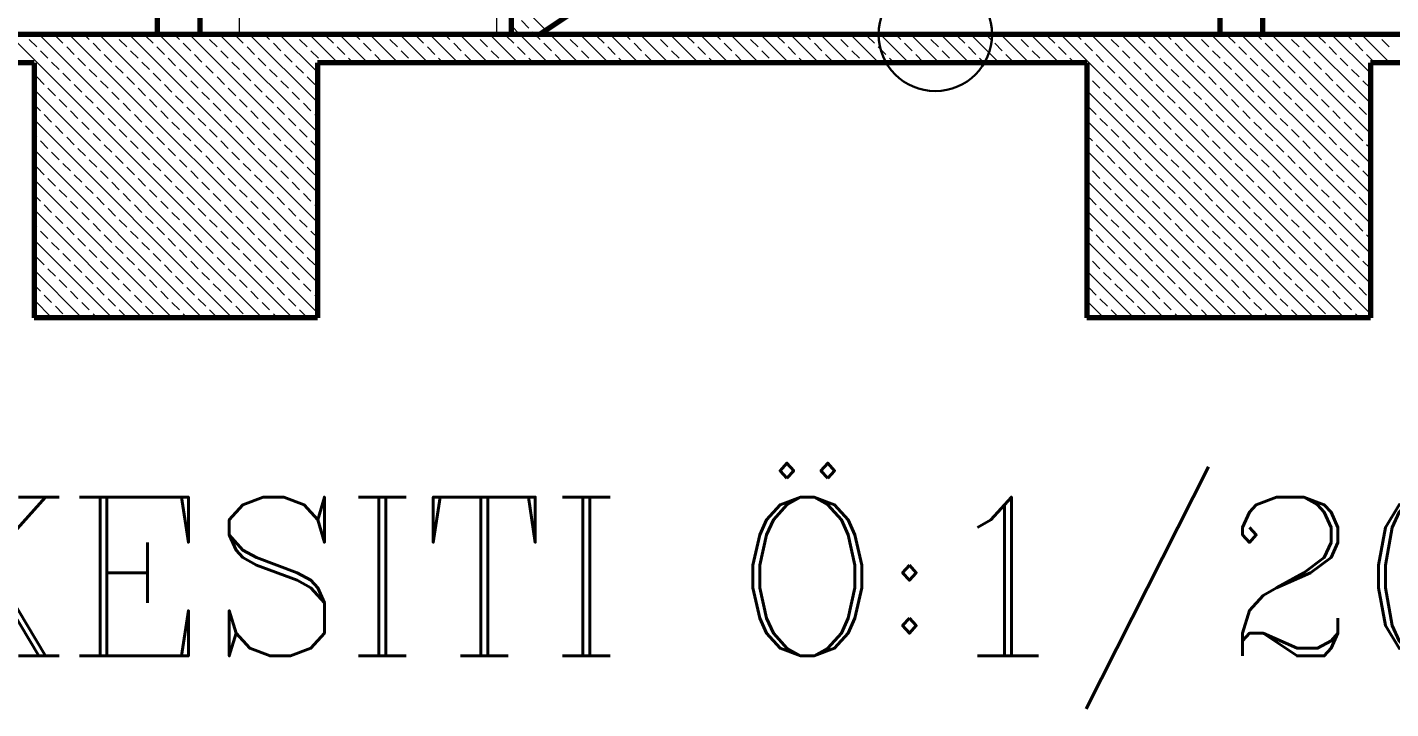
# Model space of a CAD drawing. Header units: millimetres. Extents: x 35860 to 71103, y -11298 to -8385.
# Drawn here: x 39346.7 to 39467, y -9755 to -9694.9 of the extents above; entities that cross this region are included whole.
import ezdxf
from ezdxf.enums import TextEntityAlignment as Align

# ---------------------------------------------------------------- set-up
doc = ezdxf.new("R2010")
doc.units = ezdxf.units.MM
doc.header["$MEASUREMENT"] = 0
doc.layers.get('0').update_dxf_attribs({"lineweight": 15})
for name, color, linetype, lineweight in [('02', 2, 'Continuous', 20), ('03_Yazı', 1, 'Continuous', 30), ('07', 3, 'Continuous', 70)]:
    doc.layers.add(name, color=color, linetype=linetype, lineweight=lineweight)
doc.styles.add('C', font='')
doc.styles.add('ROMANC', font='romanc', dxfattribs={"height": 0.11})
doc.styles.get('C').set_extended_font_data('Courier New Tur')

# ---------------------------------------------------------------- blocks, each defined once
blk = doc.blocks.new('DET_NO')
at = {"layer": '03_Yazı'}
blk.add_circle((0, 0), 20, dxfattribs=at)
at = {"layer": '03_Yazı', "style": 'C'}
blk.add_attdef('DET-1', text='', height=12.5, dxfattribs=at).set_placement((-30, 0), align=Align.MIDDLE_RIGHT)

msp = doc.modelspace()

# ---------------------------------------------------------------- linework, layer by layer
for p, q in [((39392.45, -9695.11), (39389.41, -9692.07)), ((39390.16, -9695.48), (39389.41, -9694.72)), ((39390.95, -9694.93), (39390.29, -9694.27)), ((39370.09, -9720.48), (39345.09, -9695.48)), ((39347.53, -9696.59), (39346.86, -9695.93)), ((39372.3, -9720.03), (39347.74, -9695.48)), ((39349.85, -9696.26), (39349.18, -9695.6)), ((39372.3, -9717.38), (39350.39, -9695.48)), ((39352.17, -9695.93), (39351.72, -9695.48)), ((39353.16, -9696.92), (39352.5, -9696.26)), ((39372.3, -9714.73), (39353.04, -9695.48)), ((39354.49, -9695.6), (39354.37, -9695.48)), ((39355.48, -9696.59), (39354.82, -9695.93)), ((39372.3, -9712.08), (39355.69, -9695.48)), ((39357.8, -9696.26), (39357.14, -9695.6)), ((39372.3, -9709.43), (39358.34, -9695.48)), ((39360.12, -9695.93), (39359.67, -9695.48)), ((39361.12, -9696.92), (39360.45, -9696.26)), ((39372.3, -9706.78), (39361, -9695.48)), ((39362.44, -9695.6), (39362.32, -9695.48)), ((39363.44, -9696.59), (39362.77, -9695.93)), ((39372.3, -9704.12), (39363.65, -9695.48)), ((39365.76, -9696.26), (39365.09, -9695.6)), ((39372.3, -9701.47), (39366.3, -9695.48)), ((39368.08, -9695.93), (39367.63, -9695.48)), ((39369.07, -9696.92), (39368.41, -9696.26)), ((39372.3, -9698.82), (39368.95, -9695.48)), ((39370.4, -9695.6), (39370.28, -9695.48)), ((39371.39, -9696.59), (39370.73, -9695.93)), ((39374.1, -9697.98), (39371.6, -9695.48)), ((39373.71, -9696.26), (39373.05, -9695.6)), ((39376.75, -9697.98), (39374.25, -9695.48)), ((39376.03, -9695.93), (39375.58, -9695.48)), ((39377.03, -9696.92), (39376.36, -9696.26)), ((39379.41, -9697.98), (39376.91, -9695.48)), ((39378.35, -9695.6), (39378.23, -9695.48)), ((39379.35, -9696.59), (39378.68, -9695.93)), ((39382.06, -9697.98), (39379.56, -9695.48)), ((39381.67, -9696.26), (39381, -9695.6)), ((39384.71, -9697.98), (39382.21, -9695.48)), ((39383.99, -9695.93), (39383.54, -9695.48)), ((39384.98, -9696.92), (39384.32, -9696.26)), ((39387.36, -9697.98), (39384.86, -9695.48)), ((39386.31, -9695.6), (39386.19, -9695.48)), ((39387.3, -9696.59), (39386.64, -9695.93)), ((39390.01, -9697.98), (39387.51, -9695.48)), ((39389.62, -9696.26), (39388.96, -9695.6)), ((39392.66, -9697.98), (39390.16, -9695.48)), ((39391.49, -9695.48), (39391.28, -9695.27)), ((39391.94, -9695.93), (39391.49, -9695.48)), ((39392.94, -9696.92), (39392.27, -9696.26)), ((39395.32, -9697.98), (39392.82, -9695.48)), ((39394.26, -9695.6), (39394.14, -9695.48)), ((39395.26, -9696.59), (39394.59, -9695.93)), ((39397.97, -9697.98), (39395.47, -9695.48)), ((39397.58, -9696.26), (39396.91, -9695.6)), ((39400.62, -9697.98), (39398.12, -9695.48)), ((39399.9, -9695.93), (39399.45, -9695.48)), ((39400.89, -9696.92), (39400.23, -9696.26)), ((39403.27, -9697.98), (39400.77, -9695.48)), ((39402.22, -9695.6), (39402.1, -9695.48)), ((39403.21, -9696.59), (39402.55, -9695.93)), ((39405.92, -9697.98), (39403.42, -9695.48)), ((39405.53, -9696.26), (39404.87, -9695.6)), ((39408.57, -9697.98), (39406.07, -9695.48)), ((39407.85, -9695.93), (39407.4, -9695.48)), ((39408.85, -9696.92), (39408.18, -9696.26)), ((39411.23, -9697.98), (39408.73, -9695.48)), ((39410.17, -9695.6), (39410.05, -9695.48)), ((39411.17, -9696.59), (39410.5, -9695.93)), ((39413.88, -9697.98), (39411.38, -9695.48)), ((39413.49, -9696.26), (39412.82, -9695.6)), ((39416.53, -9697.98), (39414.03, -9695.48)), ((39415.81, -9695.93), (39415.36, -9695.48)), ((39416.8, -9696.92), (39416.14, -9696.26)), ((39419.18, -9697.98), (39416.68, -9695.48)), ((39418.13, -9695.6), (39418.01, -9695.48)), ((39419.12, -9696.59), (39418.46, -9695.93)), ((39421.83, -9697.98), (39419.33, -9695.48)), ((39421.44, -9696.26), (39420.78, -9695.6)), ((39424.48, -9697.98), (39421.98, -9695.48)), ((39423.76, -9695.93), (39423.31, -9695.48)), ((39424.76, -9696.92), (39424.09, -9696.26)), ((39427.14, -9697.98), (39424.64, -9695.48)), ((39426.08, -9695.6), (39425.96, -9695.48)), ((39427.08, -9696.59), (39426.41, -9695.93)), ((39429.79, -9697.98), (39427.29, -9695.48)), ((39429.4, -9696.26), (39428.73, -9695.6)), ((39432.44, -9697.98), (39429.94, -9695.48)), ((39431.72, -9695.93), (39431.27, -9695.48)), ((39432.71, -9696.92), (39432.05, -9696.26)), ((39435.09, -9697.98), (39432.59, -9695.48)), ((39434.04, -9695.6), (39433.92, -9695.48)), ((39435.03, -9696.59), (39434.37, -9695.93)), ((39437.74, -9697.98), (39435.24, -9695.48)), ((39437.35, -9696.26), (39436.69, -9695.6)), ((39462.89, -9720.48), (39437.89, -9695.48)), ((39439.67, -9695.93), (39439.22, -9695.48)), ((39440.67, -9696.92), (39440, -9696.26)), ((39465.19, -9720.12), (39440.55, -9695.48)), ((39441.99, -9695.6), (39441.87, -9695.48)), ((39442.99, -9696.59), (39442.32, -9695.93)), ((39465.19, -9717.46), (39443.2, -9695.48)), ((39445.31, -9696.26), (39444.64, -9695.6)), ((39465.19, -9714.81), (39445.85, -9695.48)), ((39447.63, -9695.93), (39447.17, -9695.48)), ((39448.62, -9696.92), (39447.96, -9696.26)), ((39465.19, -9712.16), (39448.5, -9695.48)), ((39449.95, -9695.6), (39449.83, -9695.48)), ((39450.94, -9696.59), (39450.28, -9695.93)), ((39465.19, -9709.51), (39451.15, -9695.48)), ((39453.26, -9696.26), (39452.6, -9695.6)), ((39465.19, -9706.86), (39453.8, -9695.48)), ((39455.58, -9695.93), (39455.13, -9695.48)), ((39456.58, -9696.92), (39455.91, -9696.26)), ((39465.19, -9704.21), (39456.46, -9695.48)), ((39457.9, -9695.6), (39457.78, -9695.48)), ((39458.9, -9696.59), (39458.23, -9695.93)), ((39465.19, -9701.55), (39459.11, -9695.48)), ((39461.22, -9696.26), (39460.55, -9695.6)), ((39465.19, -9698.9), (39461.76, -9695.48)), ((39463.54, -9695.93), (39463.08, -9695.48)), ((39464.53, -9696.92), (39463.87, -9696.26)), ((39466.91, -9697.98), (39464.41, -9695.48)), ((39465.86, -9695.6), (39465.74, -9695.48)), ((39466.85, -9696.59), (39466.19, -9695.93)), ((39348.52, -9697.59), (39347.86, -9696.92)), ((39350.84, -9697.25), (39350.18, -9696.59)), ((39354.16, -9697.92), (39353.49, -9697.25)), ((39356.48, -9697.59), (39355.81, -9696.92)), ((39358.8, -9697.25), (39358.13, -9696.59)), ((39362.11, -9697.92), (39361.45, -9697.25)), ((39364.43, -9697.59), (39363.77, -9696.92)), ((39366.75, -9697.25), (39366.09, -9696.59)), ((39370.07, -9697.92), (39369.4, -9697.25)), ((39372.39, -9697.59), (39371.72, -9696.92)), ((39374.71, -9697.25), (39374.04, -9696.59)), ((39378.02, -9697.92), (39377.36, -9697.25)), ((39380.34, -9697.59), (39379.68, -9696.92)), ((39382.66, -9697.25), (39382, -9696.59)), ((39385.98, -9697.92), (39385.31, -9697.25)), ((39388.3, -9697.59), (39387.63, -9696.92)), ((39390.62, -9697.25), (39389.95, -9696.59)), ((39393.93, -9697.92), (39393.27, -9697.25)), ((39396.25, -9697.59), (39395.59, -9696.92)), ((39398.57, -9697.25), (39397.91, -9696.59)), ((39401.89, -9697.92), (39401.22, -9697.25)), ((39404.21, -9697.59), (39403.54, -9696.92)), ((39406.53, -9697.25), (39405.86, -9696.59)), ((39409.84, -9697.92), (39409.18, -9697.25)), ((39412.16, -9697.59), (39411.5, -9696.92)), ((39414.48, -9697.25), (39413.82, -9696.59)), ((39417.8, -9697.92), (39417.13, -9697.25)), ((39420.12, -9697.59), (39419.45, -9696.92)), ((39422.44, -9697.25), (39421.77, -9696.59)), ((39425.75, -9697.92), (39425.09, -9697.25)), ((39428.07, -9697.59), (39427.41, -9696.92)), ((39430.39, -9697.25), (39429.73, -9696.59)), ((39433.71, -9697.92), (39433.04, -9697.25)), ((39436.03, -9697.59), (39435.36, -9696.92)), ((39438.35, -9697.25), (39437.68, -9696.59)), ((39441.66, -9697.92), (39441, -9697.25)), ((39443.98, -9697.59), (39443.32, -9696.92)), ((39446.3, -9697.25), (39445.64, -9696.59)), ((39449.62, -9697.92), (39448.95, -9697.25)), ((39451.94, -9697.59), (39451.27, -9696.92)), ((39454.26, -9697.25), (39453.59, -9696.59)), ((39457.57, -9697.92), (39456.91, -9697.25)), ((39459.89, -9697.59), (39459.23, -9696.92)), ((39462.21, -9697.25), (39461.55, -9696.59)), ((39465.53, -9697.92), (39464.86, -9697.25)), ((39349.52, -9698.58), (39348.85, -9697.92)), ((39351.84, -9698.25), (39351.17, -9697.59)), ((39352.83, -9699.24), (39352.17, -9698.58)), ((39355.15, -9698.91), (39354.49, -9698.25)), ((39357.47, -9698.58), (39356.81, -9697.92)), ((39359.79, -9698.25), (39359.13, -9697.59)), ((39360.79, -9699.24), (39360.12, -9698.58)), ((39363.11, -9698.91), (39362.44, -9698.25)), ((39365.43, -9698.58), (39364.76, -9697.92)), ((39367.75, -9698.25), (39367.08, -9697.59)), ((39368.74, -9699.24), (39368.08, -9698.58)), ((39371.06, -9698.91), (39370.4, -9698.25)), ((39372.78, -9697.98), (39372.72, -9697.92)), ((39375.43, -9697.98), (39375.04, -9697.59)), ((39380.73, -9697.98), (39380.67, -9697.92)), ((39383.38, -9697.98), (39382.99, -9697.59)), ((39388.69, -9697.98), (39388.63, -9697.92)), ((39391.34, -9697.98), (39390.95, -9697.59)), ((39396.64, -9697.98), (39396.58, -9697.92)), ((39399.29, -9697.98), (39398.9, -9697.59)), ((39404.6, -9697.98), (39404.54, -9697.92)), ((39407.25, -9697.98), (39406.86, -9697.59)), ((39412.55, -9697.98), (39412.49, -9697.92)), ((39415.2, -9697.98), (39414.81, -9697.59)), ((39420.51, -9697.98), (39420.45, -9697.92)), ((39423.16, -9697.98), (39422.77, -9697.59)), ((39428.46, -9697.98), (39428.4, -9697.92)), ((39431.11, -9697.98), (39430.72, -9697.59)), ((39436.42, -9697.98), (39436.36, -9697.92)), ((39439.07, -9697.98), (39438.68, -9697.59)), ((39442.66, -9698.91), (39441.99, -9698.25)), ((39444.98, -9698.58), (39444.31, -9697.92)), ((39447.3, -9698.25), (39446.63, -9697.59)), ((39448.29, -9699.24), (39447.63, -9698.58)), ((39450.61, -9698.91), (39449.95, -9698.25)), ((39452.93, -9698.58), (39452.27, -9697.92)), ((39455.25, -9698.25), (39454.59, -9697.59)), ((39456.25, -9699.24), (39455.58, -9698.58)), ((39458.57, -9698.91), (39457.9, -9698.25)), ((39460.89, -9698.58), (39460.22, -9697.92)), ((39463.21, -9698.25), (39462.54, -9697.59)), ((39464.2, -9699.24), (39463.54, -9698.58)), ((39348.19, -9699.91), (39347.53, -9699.24)), ((39350.51, -9699.57), (39349.85, -9698.91)), ((39351.51, -9700.57), (39350.84, -9699.91)), ((39353.83, -9700.24), (39353.16, -9699.57)), ((39356.15, -9699.91), (39355.48, -9699.24)), ((39358.47, -9699.57), (39357.8, -9698.91)), ((39359.46, -9700.57), (39358.8, -9699.91)), ((39361.78, -9700.24), (39361.12, -9699.57)), ((39364.1, -9699.91), (39363.44, -9699.24)), ((39366.42, -9699.57), (39365.76, -9698.91)), ((39367.42, -9700.57), (39366.75, -9699.91)), ((39369.74, -9700.24), (39369.07, -9699.57)), ((39372.06, -9699.91), (39371.39, -9699.24)), ((39440.34, -9699.24), (39440.19, -9699.09)), ((39441.33, -9700.24), (39440.67, -9699.57)), ((39443.65, -9699.91), (39442.99, -9699.24)), ((39445.97, -9699.57), (39445.31, -9698.91)), ((39446.96, -9700.57), (39446.3, -9699.91)), ((39449.28, -9700.24), (39448.62, -9699.57)), ((39451.6, -9699.91), (39450.94, -9699.24)), ((39453.93, -9699.57), (39453.26, -9698.91)), ((39454.92, -9700.57), (39454.26, -9699.91)), ((39457.24, -9700.24), (39456.58, -9699.57)), ((39459.56, -9699.91), (39458.9, -9699.24)), ((39461.88, -9699.57), (39461.22, -9698.91)), ((39462.87, -9700.57), (39462.21, -9699.91)), ((39465.19, -9700.23), (39464.53, -9699.57)), ((39367.43, -9720.48), (39347.3, -9700.34)), ((39349.18, -9700.9), (39348.52, -9700.24)), ((39352.5, -9701.56), (39351.84, -9700.9)), ((39354.82, -9701.23), (39354.16, -9700.57)), ((39357.14, -9700.9), (39356.48, -9700.24)), ((39360.45, -9701.56), (39359.79, -9700.9)), ((39362.77, -9701.23), (39362.11, -9700.57)), ((39365.09, -9700.9), (39364.43, -9700.24)), ((39368.41, -9701.56), (39367.75, -9700.9)), ((39370.73, -9701.23), (39370.07, -9700.57)), ((39460.24, -9720.48), (39440.19, -9700.42)), ((39442.32, -9701.23), (39441.66, -9700.57)), ((39444.64, -9700.9), (39443.98, -9700.24)), ((39447.96, -9701.56), (39447.3, -9700.9)), ((39450.28, -9701.23), (39449.62, -9700.57)), ((39452.6, -9700.9), (39451.94, -9700.24)), ((39455.91, -9701.56), (39455.25, -9700.9)), ((39458.23, -9701.23), (39457.57, -9700.57)), ((39460.55, -9700.9), (39459.89, -9700.24)), ((39463.87, -9701.56), (39463.21, -9700.9)), ((39347.86, -9702.23), (39347.3, -9701.66)), ((39350.18, -9701.89), (39349.52, -9701.23)), ((39351.17, -9702.89), (39350.51, -9702.23)), ((39353.49, -9702.56), (39352.83, -9701.89)), ((39355.81, -9702.23), (39355.15, -9701.56)), ((39358.13, -9701.89), (39357.47, -9701.23)), ((39359.13, -9702.89), (39358.47, -9702.23)), ((39361.45, -9702.56), (39360.79, -9701.89)), ((39363.77, -9702.23), (39363.11, -9701.56)), ((39366.09, -9701.89), (39365.43, -9701.23)), ((39367.08, -9702.89), (39366.42, -9702.23)), ((39369.4, -9702.56), (39368.74, -9701.89)), ((39371.72, -9702.23), (39371.06, -9701.56)), ((39441, -9702.56), (39440.34, -9701.89)), ((39443.32, -9702.23), (39442.66, -9701.56)), ((39445.64, -9701.89), (39444.98, -9701.23)), ((39446.63, -9702.89), (39445.97, -9702.23)), ((39448.95, -9702.56), (39448.29, -9701.89)), ((39451.27, -9702.23), (39450.61, -9701.56)), ((39453.59, -9701.89), (39452.93, -9701.23)), ((39454.59, -9702.89), (39453.93, -9702.23)), ((39456.91, -9702.56), (39456.25, -9701.89)), ((39459.23, -9702.23), (39458.57, -9701.56)), ((39461.55, -9701.89), (39460.89, -9701.23)), ((39462.54, -9702.89), (39461.88, -9702.23)), ((39464.86, -9702.56), (39464.2, -9701.89)), ((39364.78, -9720.48), (39347.3, -9702.99)), ((39348.85, -9703.22), (39348.19, -9702.56)), ((39349.85, -9704.22), (39349.18, -9703.55)), ((39352.17, -9703.88), (39351.51, -9703.22)), ((39354.49, -9703.55), (39353.83, -9702.89)), ((39356.81, -9703.22), (39356.15, -9702.56)), ((39357.8, -9704.22), (39357.14, -9703.55)), ((39360.12, -9703.88), (39359.46, -9703.22)), ((39362.44, -9703.55), (39361.78, -9702.89)), ((39364.76, -9703.22), (39364.1, -9702.56)), ((39365.76, -9704.22), (39365.09, -9703.55)), ((39368.08, -9703.88), (39367.42, -9703.22)), ((39370.4, -9703.55), (39369.74, -9702.89)), ((39372.3, -9702.8), (39372.06, -9702.56)), ((39457.59, -9720.48), (39440.19, -9703.07)), ((39441.99, -9703.55), (39441.33, -9702.89)), ((39444.31, -9703.22), (39443.65, -9702.56)), ((39445.31, -9704.22), (39444.64, -9703.55)), ((39447.63, -9703.88), (39446.96, -9703.22)), ((39449.95, -9703.55), (39449.28, -9702.89)), ((39452.27, -9703.22), (39451.6, -9702.56)), ((39453.26, -9704.22), (39452.6, -9703.55)), ((39455.58, -9703.88), (39454.92, -9703.22)), ((39457.9, -9703.55), (39457.24, -9702.89)), ((39460.22, -9703.22), (39459.56, -9702.56)), ((39461.22, -9704.22), (39460.55, -9703.55)), ((39463.54, -9703.88), (39462.87, -9703.22)), ((39347.53, -9704.55), (39347.3, -9704.31)), ((39350.84, -9705.21), (39350.18, -9704.55)), ((39353.16, -9704.88), (39352.5, -9704.22)), ((39355.48, -9704.55), (39354.82, -9703.88)), ((39358.8, -9705.21), (39358.13, -9704.55)), ((39361.12, -9704.88), (39360.45, -9704.22)), ((39363.44, -9704.55), (39362.77, -9703.88)), ((39366.75, -9705.21), (39366.09, -9704.55)), ((39369.07, -9704.88), (39368.41, -9704.22)), ((39371.39, -9704.55), (39370.73, -9703.88)), ((39440.67, -9704.88), (39440.19, -9704.4)), ((39442.99, -9704.55), (39442.32, -9703.88)), ((39446.3, -9705.21), (39445.64, -9704.55)), ((39448.62, -9704.88), (39447.96, -9704.22)), ((39450.94, -9704.55), (39450.28, -9703.88)), ((39454.26, -9705.21), (39453.59, -9704.55)), ((39456.58, -9704.88), (39455.91, -9704.22)), ((39458.9, -9704.55), (39458.23, -9703.88)), ((39462.21, -9705.21), (39461.55, -9704.55)), ((39464.53, -9704.88), (39463.87, -9704.22)), ((39362.13, -9720.48), (39347.3, -9705.64)), ((39348.52, -9705.54), (39347.86, -9704.88)), ((39349.52, -9706.54), (39348.85, -9705.87)), ((39351.84, -9706.2), (39351.17, -9705.54)), ((39354.16, -9705.87), (39353.49, -9705.21)), ((39356.48, -9705.54), (39355.81, -9704.88)), ((39357.47, -9706.54), (39356.81, -9705.87)), ((39359.79, -9706.2), (39359.13, -9705.54)), ((39362.11, -9705.87), (39361.45, -9705.21)), ((39364.43, -9705.54), (39363.77, -9704.88)), ((39365.43, -9706.54), (39364.76, -9705.87)), ((39367.75, -9706.2), (39367.08, -9705.54)), ((39370.07, -9705.87), (39369.4, -9705.21)), ((39372.3, -9705.45), (39371.72, -9704.88)), ((39454.94, -9720.48), (39440.19, -9705.72)), ((39441.66, -9705.87), (39441, -9705.21)), ((39443.98, -9705.54), (39443.32, -9704.88)), ((39444.98, -9706.54), (39444.31, -9705.87)), ((39447.3, -9706.2), (39446.63, -9705.54)), ((39449.62, -9705.87), (39448.95, -9705.21)), ((39451.94, -9705.54), (39451.27, -9704.88)), ((39452.93, -9706.54), (39452.27, -9705.87)), ((39455.25, -9706.2), (39454.59, -9705.54)), ((39457.57, -9705.87), (39456.91, -9705.21)), ((39459.89, -9705.54), (39459.23, -9704.88)), ((39460.89, -9706.54), (39460.22, -9705.87)), ((39463.21, -9706.2), (39462.54, -9705.54)), ((39465.19, -9705.53), (39464.86, -9705.21)), ((39350.51, -9707.53), (39349.85, -9706.87)), ((39352.83, -9707.2), (39352.17, -9706.54)), ((39355.15, -9706.87), (39354.49, -9706.2)), ((39358.47, -9707.53), (39357.8, -9706.87)), ((39360.79, -9707.2), (39360.12, -9706.54)), ((39363.11, -9706.87), (39362.44, -9706.2)), ((39366.42, -9707.53), (39365.76, -9706.87)), ((39368.74, -9707.2), (39368.08, -9706.54)), ((39371.06, -9706.87), (39370.4, -9706.2)), ((39440.34, -9707.2), (39440.19, -9707.05)), ((39442.66, -9706.87), (39441.99, -9706.2)), ((39445.97, -9707.53), (39445.31, -9706.87)), ((39448.29, -9707.2), (39447.63, -9706.54)), ((39450.61, -9706.87), (39449.95, -9706.2)), ((39453.93, -9707.53), (39453.26, -9706.87)), ((39456.25, -9707.2), (39455.58, -9706.54)), ((39458.57, -9706.87), (39457.9, -9706.2)), ((39461.88, -9707.53), (39461.22, -9706.87)), ((39464.2, -9707.2), (39463.54, -9706.54)), ((39359.48, -9720.48), (39347.3, -9708.29)), ((39348.19, -9707.86), (39347.53, -9707.2)), ((39349.18, -9708.86), (39348.52, -9708.19)), ((39351.51, -9708.52), (39350.84, -9707.86)), ((39353.83, -9708.19), (39353.16, -9707.53)), ((39356.15, -9707.86), (39355.48, -9707.2)), ((39357.14, -9708.86), (39356.48, -9708.19)), ((39359.46, -9708.52), (39358.8, -9707.86)), ((39361.78, -9708.19), (39361.12, -9707.53)), ((39364.1, -9707.86), (39363.44, -9707.2)), ((39365.09, -9708.86), (39364.43, -9708.19)), ((39367.42, -9708.52), (39366.75, -9707.86)), ((39369.74, -9708.19), (39369.07, -9707.53)), ((39372.06, -9707.86), (39371.39, -9707.2)), ((39452.29, -9720.48), (39440.19, -9708.37)), ((39441.33, -9708.19), (39440.67, -9707.53)), ((39443.65, -9707.86), (39442.99, -9707.2)), ((39444.64, -9708.86), (39443.98, -9708.19)), ((39446.96, -9708.52), (39446.3, -9707.86)), ((39449.28, -9708.19), (39448.62, -9707.53)), ((39451.6, -9707.86), (39450.94, -9707.2)), ((39452.6, -9708.86), (39451.94, -9708.19)), ((39454.92, -9708.52), (39454.26, -9707.86)), ((39457.24, -9708.19), (39456.58, -9707.53)), ((39459.56, -9707.86), (39458.9, -9707.2)), ((39460.55, -9708.86), (39459.89, -9708.19)), ((39462.87, -9708.52), (39462.21, -9707.86)), ((39465.19, -9708.18), (39464.53, -9707.53)), ((39350.18, -9709.85), (39349.52, -9709.19)), ((39352.5, -9709.52), (39351.84, -9708.86)), ((39354.82, -9709.19), (39354.16, -9708.52)), ((39355.81, -9710.18), (39355.15, -9709.52)), ((39358.13, -9709.85), (39357.47, -9709.19)), ((39360.45, -9709.52), (39359.79, -9708.86)), ((39362.77, -9709.19), (39362.11, -9708.52)), ((39363.77, -9710.18), (39363.11, -9709.52)), ((39366.09, -9709.85), (39365.43, -9709.19)), ((39368.41, -9709.52), (39367.75, -9708.86)), ((39370.73, -9709.19), (39370.07, -9708.52)), ((39371.72, -9710.18), (39371.06, -9709.52)), ((39442.32, -9709.19), (39441.66, -9708.52)), ((39443.32, -9710.18), (39442.66, -9709.52)), ((39445.64, -9709.85), (39444.98, -9709.19)), ((39447.96, -9709.52), (39447.3, -9708.86)), ((39450.28, -9709.19), (39449.62, -9708.52)), ((39451.27, -9710.18), (39450.61, -9709.52)), ((39453.59, -9709.85), (39452.93, -9709.19)), ((39455.91, -9709.52), (39455.25, -9708.86)), ((39458.23, -9709.19), (39457.57, -9708.52)), ((39459.23, -9710.18), (39458.57, -9709.52)), ((39461.55, -9709.85), (39460.89, -9709.19)), ((39463.87, -9709.52), (39463.21, -9708.86)), ((39347.86, -9710.18), (39347.3, -9709.62)), ((39348.85, -9711.18), (39348.19, -9710.51)), ((39351.17, -9710.84), (39350.51, -9710.18)), ((39353.49, -9710.51), (39352.83, -9709.85)), ((39356.81, -9711.18), (39356.15, -9710.51)), ((39359.13, -9710.84), (39358.47, -9710.18)), ((39361.45, -9710.51), (39360.79, -9709.85)), ((39364.76, -9711.18), (39364.1, -9710.51)), ((39367.08, -9710.84), (39366.42, -9710.18)), ((39369.4, -9710.51), (39368.74, -9709.85)), ((39372.3, -9710.75), (39372.06, -9710.51)), ((39441, -9710.51), (39440.34, -9709.85)), ((39444.31, -9711.18), (39443.65, -9710.51)), ((39446.63, -9710.84), (39445.97, -9710.18)), ((39448.95, -9710.51), (39448.29, -9709.85)), ((39452.27, -9711.18), (39451.6, -9710.51)), ((39454.59, -9710.84), (39453.93, -9710.18)), ((39456.91, -9710.51), (39456.25, -9709.85)), ((39460.22, -9711.18), (39459.56, -9710.51)), ((39462.54, -9710.84), (39461.88, -9710.18)), ((39464.86, -9710.51), (39464.2, -9709.85)), ((39356.83, -9720.48), (39347.3, -9710.94)), ((39349.85, -9712.17), (39349.18, -9711.51)), ((39352.17, -9711.84), (39351.51, -9711.18)), ((39354.49, -9711.51), (39353.83, -9710.84)), ((39355.48, -9712.5), (39354.82, -9711.84)), ((39357.8, -9712.17), (39357.14, -9711.51)), ((39360.12, -9711.84), (39359.46, -9711.18)), ((39362.44, -9711.51), (39361.78, -9710.84)), ((39363.44, -9712.5), (39362.77, -9711.84)), ((39365.76, -9712.17), (39365.09, -9711.51)), ((39368.08, -9711.84), (39367.42, -9711.18)), ((39370.4, -9711.51), (39369.74, -9710.84)), ((39371.39, -9712.5), (39370.73, -9711.84)), ((39449.64, -9720.48), (39440.19, -9711.03)), ((39441.99, -9711.51), (39441.33, -9710.84)), ((39442.99, -9712.5), (39442.32, -9711.84)), ((39445.31, -9712.17), (39444.64, -9711.51)), ((39447.63, -9711.84), (39446.96, -9711.18)), ((39449.95, -9711.51), (39449.28, -9710.84)), ((39450.94, -9712.5), (39450.28, -9711.84)), ((39453.26, -9712.17), (39452.6, -9711.51)), ((39455.58, -9711.84), (39454.92, -9711.18)), ((39457.9, -9711.51), (39457.24, -9710.84)), ((39458.9, -9712.5), (39458.23, -9711.84)), ((39461.22, -9712.17), (39460.55, -9711.51)), ((39463.54, -9711.84), (39462.87, -9711.18)), ((39347.53, -9712.5), (39347.3, -9712.27)), ((39348.52, -9713.5), (39347.86, -9712.83)), ((39350.84, -9713.16), (39350.18, -9712.5)), ((39353.16, -9712.83), (39352.5, -9712.17)), ((39354.16, -9713.83), (39353.49, -9713.16)), ((39356.48, -9713.5), (39355.81, -9712.83)), ((39358.8, -9713.16), (39358.13, -9712.5)), ((39361.12, -9712.83), (39360.45, -9712.17)), ((39362.11, -9713.83), (39361.45, -9713.16)), ((39364.43, -9713.5), (39363.77, -9712.83)), ((39366.75, -9713.16), (39366.09, -9712.5)), ((39369.07, -9712.83), (39368.41, -9712.17)), ((39370.07, -9713.83), (39369.4, -9713.16)), ((39372.3, -9713.4), (39371.72, -9712.83)), ((39440.67, -9712.83), (39440.19, -9712.35)), ((39441.66, -9713.83), (39441, -9713.16)), ((39443.98, -9713.5), (39443.32, -9712.83)), ((39446.3, -9713.16), (39445.64, -9712.5)), ((39448.62, -9712.83), (39447.96, -9712.17)), ((39449.62, -9713.83), (39448.95, -9713.16)), ((39451.94, -9713.5), (39451.27, -9712.83)), ((39454.26, -9713.16), (39453.59, -9712.5)), ((39456.58, -9712.83), (39455.91, -9712.17)), ((39457.57, -9713.83), (39456.91, -9713.16)), ((39459.89, -9713.5), (39459.23, -9712.83)), ((39462.21, -9713.16), (39461.55, -9712.5)), ((39464.53, -9712.83), (39463.87, -9712.17)), ((39465.19, -9713.49), (39464.86, -9713.16)), ((39354.18, -9720.48), (39347.3, -9713.59)), ((39349.52, -9714.49), (39348.85, -9713.83)), ((39351.84, -9714.16), (39351.17, -9713.5)), ((39355.15, -9714.82), (39354.49, -9714.16)), ((39357.47, -9714.49), (39356.81, -9713.83)), ((39359.79, -9714.16), (39359.13, -9713.5)), ((39363.11, -9714.82), (39362.44, -9714.16)), ((39365.43, -9714.49), (39364.76, -9713.83)), ((39367.75, -9714.16), (39367.08, -9713.5)), ((39371.06, -9714.82), (39370.4, -9714.16)), ((39446.98, -9720.48), (39440.19, -9713.68)), ((39442.66, -9714.82), (39441.99, -9714.16)), ((39444.98, -9714.49), (39444.31, -9713.83)), ((39447.3, -9714.16), (39446.63, -9713.5)), ((39450.61, -9714.82), (39449.95, -9714.16)), ((39452.93, -9714.49), (39452.27, -9713.83)), ((39455.25, -9714.16), (39454.59, -9713.5)), ((39458.57, -9714.82), (39457.9, -9714.16)), ((39460.89, -9714.49), (39460.22, -9713.83)), ((39463.21, -9714.16), (39462.54, -9713.5)), ((39348.19, -9715.82), (39347.53, -9715.15)), ((39350.51, -9715.48), (39349.85, -9714.82)), ((39352.83, -9715.15), (39352.17, -9714.49)), ((39353.83, -9716.15), (39353.16, -9715.48)), ((39356.15, -9715.82), (39355.48, -9715.15)), ((39358.47, -9715.48), (39357.8, -9714.82)), ((39360.79, -9715.15), (39360.12, -9714.49)), ((39361.78, -9716.15), (39361.12, -9715.48)), ((39364.1, -9715.82), (39363.44, -9715.15)), ((39366.42, -9715.48), (39365.76, -9714.82)), ((39368.74, -9715.15), (39368.08, -9714.49)), ((39369.74, -9716.15), (39369.07, -9715.48)), ((39372.06, -9715.82), (39371.39, -9715.15)), ((39440.34, -9715.15), (39440.19, -9715)), ((39441.33, -9716.15), (39440.67, -9715.48)), ((39443.65, -9715.82), (39442.99, -9715.15)), ((39445.97, -9715.48), (39445.31, -9714.82)), ((39448.29, -9715.15), (39447.63, -9714.49)), ((39449.28, -9716.15), (39448.62, -9715.48)), ((39451.6, -9715.82), (39450.94, -9715.15)), ((39453.93, -9715.48), (39453.26, -9714.82)), ((39456.25, -9715.15), (39455.58, -9714.49)), ((39457.24, -9716.15), (39456.58, -9715.48)), ((39459.56, -9715.82), (39458.9, -9715.15)), ((39461.88, -9715.48), (39461.22, -9714.82)), ((39464.2, -9715.15), (39463.54, -9714.49)), ((39465.19, -9716.14), (39464.53, -9715.48)), ((39351.52, -9720.48), (39347.3, -9716.25)), ((39349.18, -9716.81), (39348.52, -9716.15)), ((39351.51, -9716.48), (39350.84, -9715.82)), ((39352.5, -9717.47), (39351.84, -9716.81)), ((39354.82, -9717.14), (39354.16, -9716.48)), ((39357.14, -9716.81), (39356.48, -9716.15)), ((39359.46, -9716.48), (39358.8, -9715.82)), ((39360.45, -9717.47), (39359.79, -9716.81)), ((39362.77, -9717.14), (39362.11, -9716.48)), ((39365.09, -9716.81), (39364.43, -9716.15)), ((39367.42, -9716.48), (39366.75, -9715.82)), ((39368.41, -9717.47), (39367.75, -9716.81)), ((39370.73, -9717.14), (39370.07, -9716.48)), ((39444.33, -9720.48), (39440.19, -9716.33)), ((39442.32, -9717.14), (39441.66, -9716.48)), ((39444.64, -9716.81), (39443.98, -9716.15)), ((39446.96, -9716.48), (39446.3, -9715.82)), ((39447.96, -9717.47), (39447.3, -9716.81)), ((39450.28, -9717.14), (39449.62, -9716.48)), ((39452.6, -9716.81), (39451.94, -9716.15)), ((39454.92, -9716.48), (39454.26, -9715.82)), ((39455.91, -9717.47), (39455.25, -9716.81)), ((39458.23, -9717.14), (39457.57, -9716.48)), ((39460.55, -9716.81), (39459.89, -9716.15)), ((39462.87, -9716.48), (39462.21, -9715.82)), ((39463.87, -9717.47), (39463.21, -9716.81)), ((39347.86, -9718.14), (39347.3, -9717.57)), ((39350.18, -9717.8), (39349.52, -9717.14)), ((39353.49, -9718.47), (39352.83, -9717.8)), ((39355.81, -9718.14), (39355.15, -9717.47)), ((39358.13, -9717.8), (39357.47, -9717.14)), ((39361.45, -9718.47), (39360.79, -9717.8)), ((39363.77, -9718.14), (39363.11, -9717.47)), ((39366.09, -9717.8), (39365.43, -9717.14)), ((39369.4, -9718.47), (39368.74, -9717.8)), ((39371.72, -9718.14), (39371.06, -9717.47)), ((39441, -9718.47), (39440.34, -9717.8)), ((39443.32, -9718.14), (39442.66, -9717.47)), ((39445.64, -9717.8), (39444.98, -9717.14)), ((39448.95, -9718.47), (39448.29, -9717.8)), ((39451.27, -9718.14), (39450.61, -9717.47)), ((39453.59, -9717.8), (39452.93, -9717.14)), ((39456.91, -9718.47), (39456.25, -9717.8)), ((39459.23, -9718.14), (39458.57, -9717.47)), ((39461.55, -9717.8), (39460.89, -9717.14)), ((39464.86, -9718.47), (39464.2, -9717.8)), ((39348.87, -9720.48), (39347.3, -9718.9)), ((39348.85, -9719.13), (39348.19, -9718.47)), ((39351.17, -9718.8), (39350.51, -9718.14)), ((39352.17, -9719.79), (39351.51, -9719.13)), ((39354.49, -9719.46), (39353.83, -9718.8)), ((39356.81, -9719.13), (39356.15, -9718.47)), ((39359.13, -9718.8), (39358.47, -9718.14)), ((39360.12, -9719.79), (39359.46, -9719.13)), ((39362.44, -9719.46), (39361.78, -9718.8)), ((39364.76, -9719.13), (39364.1, -9718.47)), ((39367.08, -9718.8), (39366.42, -9718.14)), ((39368.08, -9719.79), (39367.42, -9719.13)), ((39370.4, -9719.46), (39369.74, -9718.8)), ((39372.3, -9718.71), (39372.06, -9718.47)), ((39441.68, -9720.48), (39440.19, -9718.98)), ((39441.99, -9719.46), (39441.33, -9718.8)), ((39444.31, -9719.13), (39443.65, -9718.47)), ((39446.63, -9718.8), (39445.97, -9718.14)), ((39447.63, -9719.79), (39446.96, -9719.13)), ((39449.95, -9719.46), (39449.28, -9718.8)), ((39452.27, -9719.13), (39451.6, -9718.47)), ((39454.59, -9718.8), (39453.93, -9718.14)), ((39455.58, -9719.79), (39454.92, -9719.13)), ((39457.9, -9719.46), (39457.24, -9718.8)), ((39460.22, -9719.13), (39459.56, -9718.47)), ((39462.54, -9718.8), (39461.88, -9718.14)), ((39463.54, -9719.79), (39462.87, -9719.13)), ((39347.53, -9720.46), (39347.3, -9720.22)), ((39349.85, -9720.13), (39349.18, -9719.46)), ((39352.85, -9720.48), (39352.5, -9720.13)), ((39355.48, -9720.46), (39354.82, -9719.79)), ((39357.8, -9720.13), (39357.14, -9719.46)), ((39360.81, -9720.48), (39360.45, -9720.13)), ((39363.44, -9720.46), (39362.77, -9719.79)), ((39365.76, -9720.13), (39365.09, -9719.46)), ((39368.76, -9720.48), (39368.41, -9720.13)), ((39371.39, -9720.46), (39370.73, -9719.79)), ((39440.36, -9720.48), (39440.19, -9720.31)), ((39442.99, -9720.46), (39442.32, -9719.79)), ((39445.31, -9720.13), (39444.64, -9719.46)), ((39448.31, -9720.48), (39447.96, -9720.13)), ((39450.94, -9720.46), (39450.28, -9719.79)), ((39453.26, -9720.13), (39452.6, -9719.46)), ((39456.27, -9720.48), (39455.91, -9720.13)), ((39458.9, -9720.46), (39458.23, -9719.79)), ((39461.22, -9720.13), (39460.55, -9719.46)), ((39464.22, -9720.48), (39463.87, -9720.13)), ((39350.2, -9720.48), (39350.18, -9720.46)), ((39358.15, -9720.48), (39358.13, -9720.46)), ((39366.11, -9720.48), (39366.09, -9720.46)), ((39445.66, -9720.48), (39445.64, -9720.46)), ((39453.61, -9720.48), (39453.59, -9720.46)), ((39461.57, -9720.48), (39461.55, -9720.46))]:
    msp.add_line(p, q)
at = {"layer": '02'}
for p, q in [((39365.43, -9695.48), (39365.43, -9640.48)), ((39365.43, -9695.48), (39365.43, -9640.48)), ((39365.43, -9695.48), (39365.43, -9640.48)), ((39388.09, -9640.48), (39388.09, -9695.48)), ((39388.09, -9640.48), (39388.09, -9695.48)), ((39388.09, -9640.48), (39388.09, -9695.48))]:
    msp.add_line(p, q, dxfattribs=at)
at = {"layer": '07'}
for p, q in [((39358.16, -9642.98), (39358.16, -9695.48)), ((39361.91, -9642.98), (39361.91, -9695.48)), ((39451.91, -9667.98), (39451.91, -9695.48)), ((39455.66, -9667.98), (39455.66, -9695.48)), ((39430.81, -9669.54), (39391.91, -9695.48)), ((39389.41, -9695.48), (39389.41, -9691.41)), ((39504.41, -9695.48), (39279.41, -9695.48)), ((39347.3, -9697.98), (39304.41, -9697.98)), ((39347.3, -9697.98), (39347.3, -9720.48)), ((39372.3, -9697.98), (39372.3, -9720.48)), ((39440.19, -9697.98), (39372.3, -9697.98)), ((39440.19, -9697.98), (39440.19, -9720.48)), ((39465.19, -9697.98), (39465.19, -9720.48)), ((39479.41, -9697.98), (39465.19, -9697.98)), ((39372.3, -9720.48), (39347.3, -9720.48)), ((39465.19, -9720.48), (39440.19, -9720.48))]:
    msp.add_line(p, q, dxfattribs=at)

# ---------------------------------------------------------------- block references
at = {"layer": '03_Yazı'}
ref = msp.add_blockref('DET_NO', (39426.81, -9695.48), dxfattribs=dict(at, xscale=-0.25, yscale=0.25, zscale=0.25))
ref.add_attrib('DET-1', 'DET- 7', dxfattribs={"height": 3.125, "style": 'C'}).set_placement((39448.19, -9687.59), align=Align.MIDDLE_RIGHT)

# ---------------------------------------------------------------- texts
at = {"layer": '03_Yazı', "style": 'ROMANC'}
msp.add_text('A-A KESITI Ö:1/200', height=14, dxfattribs=at).set_placement((39287.72, -9750.3))

doc.saveas('drawing.dxf')
